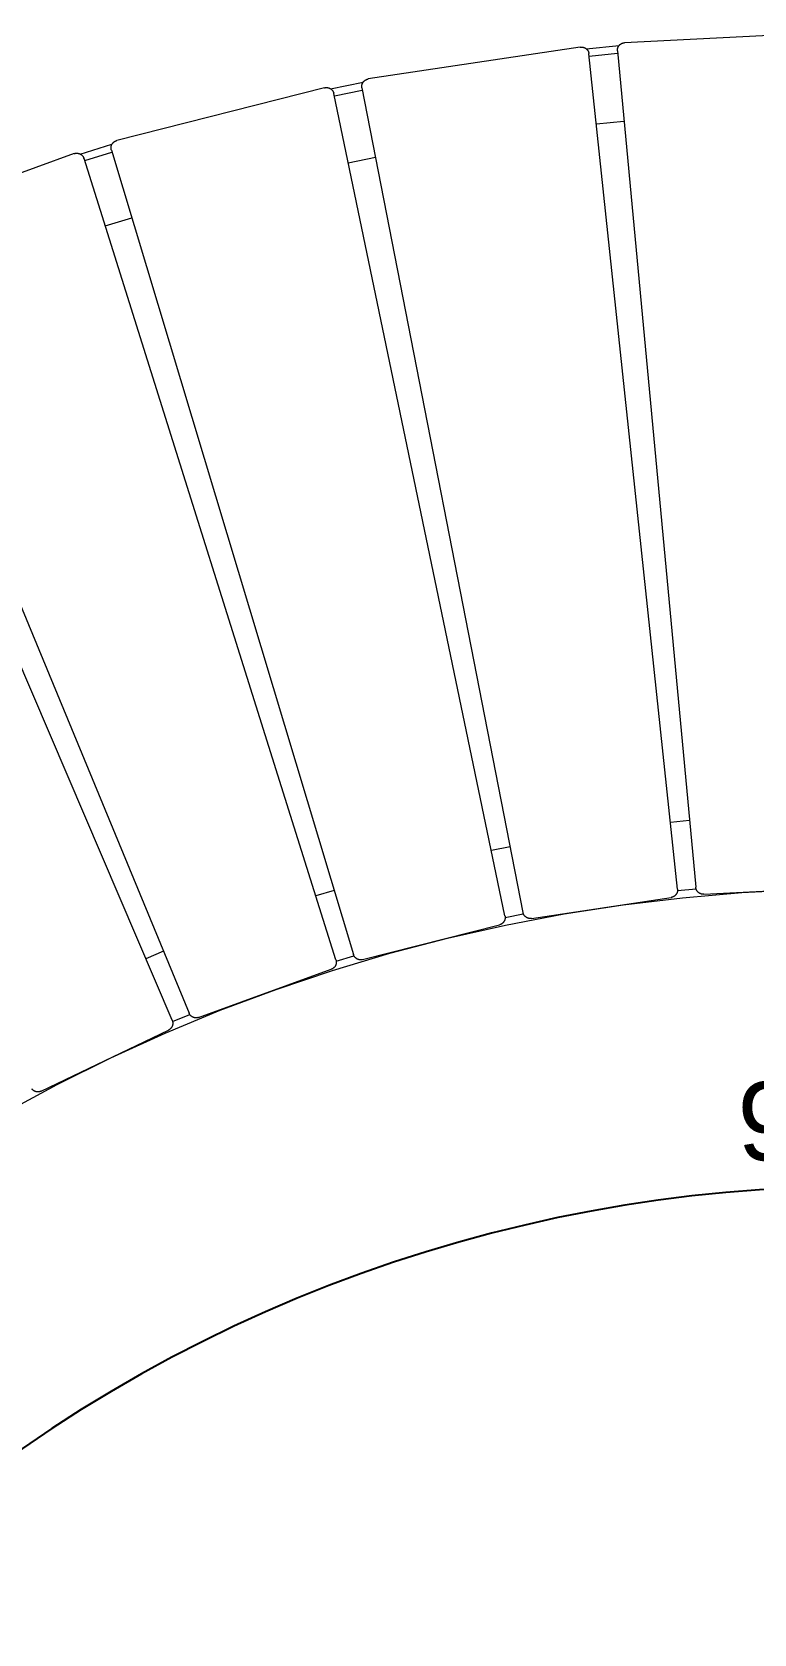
# Model space of a CAD drawing. Header units: inches. Extents: x -14 to 184, y -4 to 134.
# Drawn here: x 16.97 to 31.94, y 50.21 to 83.42 of the extents above; entities that cross this region are included whole.
import ezdxf

# ---------------------------------------------------------------- set-up
doc = ezdxf.new("R2010")
doc.units = ezdxf.units.IN
doc.layers.add('ZANO_R', color=7, linetype='Continuous', lineweight=0)
doc.layers.add('ZANO_W', color=1, linetype='Continuous', lineweight=0)
doc.styles.get("Standard").update_dxf_attribs({"font": 'arial.ttf'})
doc.dimstyles.new('amerykanie', dxfattribs={"dimtxt": 50, "dimasz": 50, "dimexe": 0.5, "dimexo": 0.5, "dimgap": 1, "dimtad": 1, "dimdec": 0, "dimzin": 0, "dimlunit": 5, "dimtxsty": 'Standard', "dimcen": 0.09, "dimclrd": 1, "dimclre": 1, "dimclrt": 1, "dimazin": 0, "dimtfac": 1, "dimtdec": 0, "dimtmove": 0, "dimatfit": 3, "dimfxl": 1, "dimtzin": 0, "dimarcsym": 1})

# ---------------------------------------------------------------- blocks, each defined once
blk = doc.blocks.new('*D387')
at = {"layer": 'ZANO_W', "color": 1, "lineweight": -2}
for p, q in [((8.677, 54.479), (12.95, 50.207)), ((59.639, 54.479), (55.366, 50.207))]:
    blk.add_line(p, q, dxfattribs=at)
blk.add_arc((34.158, 28.998), 30.493, 46.8791, 133.1209, dxfattribs=at)
at = {"layer": 'ZANO_W', "color": 1}
for points in [[(13.199, 51.375), (13.431, 51.136), (12.597, 50.56)], [(54.885, 51.136), (55.117, 51.375), (55.72, 50.56)]]:
    blk.add_solid(points, dxfattribs=at)
at = {"layer": 'ZANO_W', "color": 1, "insert": (34.158, 60.831), "char_height": 1.625, "attachment_point": 5}
blk.add_mtext("90%%d0'", dxfattribs=at)

msp = doc.modelspace()

# ---------------------------------------------------------------- linework, layer by layer
at = {"layer": 'ZANO_R'}
for p, q in [((33.6969, 83.42468), (29.25603, 83.2036)), ((28.33782, 83.11195), (23.94086, 82.45089)), ((28.33782, 83.11195), (28.34315, 83.11266)), ((28.34315, 83.11266), (28.3485, 83.11318)), ((28.3485, 83.11318), (28.35387, 83.11352)), ((28.35387, 83.11352), (28.35924, 83.11368)), ((28.35924, 83.11368), (28.36462, 83.11366)), ((28.36462, 83.11366), (28.36999, 83.11345)), ((28.36999, 83.11345), (28.37536, 83.11306)), ((28.37536, 83.11306), (28.3807, 83.11249)), ((28.3807, 83.11249), (28.38603, 83.11173)), ((28.38603, 83.11173), (28.39132, 83.1108)), ((28.39132, 83.1108), (28.39658, 83.10968)), ((28.39658, 83.10968), (28.4018, 83.10838)), ((28.4018, 83.10838), (28.40697, 83.10691)), ((28.40697, 83.10691), (28.41209, 83.10526)), ((28.41209, 83.10526), (28.41715, 83.10344)), ((28.41715, 83.10344), (28.42214, 83.10144)), ((28.42214, 83.10144), (28.42707, 83.09928)), ((28.42707, 83.09928), (28.43191, 83.09694)), ((28.43191, 83.09694), (28.43667, 83.09445)), ((28.43667, 83.09445), (28.44135, 83.09179)), ((28.44135, 83.09179), (28.44593, 83.08898)), ((28.44593, 83.08898), (28.45042, 83.08601)), ((28.45042, 83.08601), (28.45479, 83.08289)), ((28.45479, 83.08289), (28.45906, 83.07962)), ((28.45906, 83.07962), (28.46322, 83.07621)), ((28.45986, 83.07899), (29.14291, 83.14716)), ((28.46322, 83.07621), (28.46726, 83.07266)), ((28.46726, 83.07266), (28.47117, 83.06897)), ((28.47117, 83.06897), (28.47496, 83.06515)), ((28.47496, 83.06515), (28.47861, 83.0612)), ((28.47861, 83.0612), (28.48213, 83.05714)), ((28.48213, 83.05714), (28.4855, 83.05295)), ((28.4855, 83.05295), (28.48873, 83.04865)), ((28.48873, 83.04865), (28.49181, 83.04424)), ((29.10639, 83.04385), (29.1064, 83.04923)), ((29.1064, 83.04923), (29.10659, 83.05461)), ((29.10659, 83.05461), (29.10697, 83.05997)), ((29.10697, 83.05997), (29.10753, 83.06532)), ((29.10753, 83.06532), (29.10827, 83.07064)), ((29.10827, 83.07064), (29.10919, 83.07594)), ((29.10919, 83.07594), (29.11029, 83.08121)), ((29.11029, 83.08121), (29.11157, 83.08643)), ((29.11157, 83.08643), (29.11303, 83.0916)), ((29.11303, 83.0916), (29.11466, 83.09673)), ((29.11466, 83.09673), (29.11647, 83.10179)), ((29.11647, 83.10179), (29.11845, 83.10679)), ((29.11845, 83.10679), (29.1206, 83.11172)), ((29.1206, 83.11172), (29.12292, 83.11657)), ((29.12292, 83.11657), (29.1254, 83.12134)), ((29.1254, 83.12134), (29.12804, 83.12603)), ((29.12804, 83.12603), (29.13084, 83.13062)), ((29.13084, 83.13062), (29.1338, 83.13511)), ((29.1338, 83.13511), (29.13691, 83.1395)), ((29.13691, 83.1395), (29.14016, 83.14378)), ((29.14016, 83.14378), (29.14356, 83.14794)), ((29.14356, 83.14794), (29.1471, 83.15199)), ((29.1471, 83.15199), (29.15078, 83.15592)), ((29.15078, 83.15592), (29.15459, 83.15971)), ((29.15459, 83.15971), (29.15852, 83.16338)), ((29.15852, 83.16338), (29.16258, 83.1669)), ((29.16258, 83.1669), (29.16675, 83.17029)), ((29.16675, 83.17029), (29.17104, 83.17353)), ((29.17104, 83.17353), (29.17544, 83.17663)), ((29.17544, 83.17663), (29.17994, 83.17957)), ((29.17994, 83.17957), (29.18454, 83.18236)), ((29.18454, 83.18236), (29.18923, 83.18499)), ((29.18923, 83.18499), (29.19401, 83.18745)), ((29.19401, 83.18745), (29.19887, 83.18976)), ((29.19887, 83.18976), (29.20381, 83.19189)), ((29.20381, 83.19189), (29.20881, 83.19386)), ((29.20881, 83.19386), (29.21388, 83.19565)), ((29.21388, 83.19565), (29.21901, 83.19727)), ((29.21901, 83.19727), (29.22419, 83.19871)), ((29.22419, 83.19871), (29.22941, 83.19998)), ((29.22941, 83.19998), (29.23468, 83.20106)), ((29.23468, 83.20106), (29.23998, 83.20197)), ((29.23998, 83.20197), (29.24531, 83.20269)), ((29.24531, 83.20269), (29.25066, 83.20324)), ((29.25066, 83.20324), (29.25603, 83.2036)), ((28.49181, 83.04424), (28.49474, 83.03973)), ((28.49474, 83.03973), (28.49752, 83.03513)), ((28.49752, 83.03513), (28.50013, 83.03043)), ((28.50013, 83.03043), (28.50258, 83.02564)), ((28.50258, 83.02564), (28.50487, 83.02078)), ((28.50487, 83.02078), (28.50699, 83.01583)), ((28.50699, 83.01583), (28.50894, 83.01082)), ((28.50894, 83.01082), (28.51072, 83.00575)), ((28.51072, 83.00575), (28.51232, 83.00062)), ((28.51232, 83.00062), (28.51375, 82.99543)), ((28.51375, 82.99543), (28.515, 82.9902)), ((28.515, 82.9902), (28.51607, 82.98493)), ((28.51607, 82.98493), (28.51696, 82.97963)), ((28.51744, 82.97623), (28.51696, 82.97963)), ((28.51784, 82.97281), (28.51744, 82.97623)), ((30.35365, 65.65167), (28.51784, 82.97281)), ((28.52266, 82.92727), (29.11133, 82.98603)), ((29.10657, 83.03848), (29.10639, 83.04385)), ((29.10678, 83.03505), (29.10657, 83.03848)), ((29.10706, 83.03163), (29.10678, 83.03505)), ((29.10706, 83.03163), (30.73112, 65.68935)), ((23.16101, 82.24782), (23.8339, 82.3835)), ((23.83151, 82.37986), (23.83448, 82.38435)), ((23.83448, 82.38435), (23.8376, 82.38873)), ((23.8376, 82.38873), (23.84087, 82.393)), ((23.84087, 82.393), (23.84428, 82.39715)), ((23.84428, 82.39715), (23.84783, 82.40119)), ((23.84783, 82.40119), (23.85152, 82.4051)), ((23.85152, 82.4051), (23.85534, 82.40889)), ((23.85534, 82.40889), (23.85928, 82.41254)), ((23.85928, 82.41254), (23.86335, 82.41606)), ((23.86335, 82.41606), (23.86754, 82.41943)), ((23.86754, 82.41943), (23.87184, 82.42266)), ((23.87184, 82.42266), (23.87624, 82.42574)), ((23.87624, 82.42574), (23.88075, 82.42867)), ((23.88075, 82.42867), (23.88536, 82.43145)), ((23.88536, 82.43145), (23.89006, 82.43406)), ((23.89006, 82.43406), (23.89484, 82.43651)), ((23.89484, 82.43651), (23.89971, 82.4388)), ((23.89971, 82.4388), (23.90465, 82.44092)), ((23.90465, 82.44092), (23.90966, 82.44287)), ((23.90966, 82.44287), (23.91474, 82.44465)), ((23.91474, 82.44465), (23.91987, 82.44625)), ((23.91987, 82.44625), (23.92505, 82.44768)), ((23.92505, 82.44768), (23.93028, 82.44893)), ((23.93028, 82.44893), (23.93555, 82.45)), ((23.93555, 82.45), (23.94086, 82.45089)), ((23.03629, 82.2685), (18.72673, 81.17401)), ((23.03629, 82.2685), (23.04153, 82.26974)), ((23.04153, 82.26974), (23.0468, 82.27079)), ((23.0468, 82.27079), (23.05211, 82.27166)), ((23.05211, 82.27166), (23.05744, 82.27236)), ((23.05744, 82.27236), (23.06279, 82.27287)), ((23.06279, 82.27287), (23.06816, 82.2732)), ((23.06816, 82.2732), (23.07353, 82.27334)), ((23.07353, 82.27334), (23.07891, 82.2733)), ((23.07891, 82.2733), (23.08428, 82.27308)), ((23.08428, 82.27308), (23.08965, 82.27267)), ((23.08965, 82.27267), (23.09499, 82.27208)), ((23.09499, 82.27208), (23.10031, 82.27131)), ((23.10031, 82.27131), (23.10561, 82.27036)), ((23.10561, 82.27036), (23.11086, 82.26922)), ((23.11086, 82.26922), (23.11608, 82.26791)), ((23.11608, 82.26791), (23.12124, 82.26642)), ((23.12124, 82.26642), (23.12636, 82.26476)), ((23.12636, 82.26476), (23.13141, 82.26292)), ((23.13141, 82.26292), (23.1364, 82.26091)), ((23.1364, 82.26091), (23.14131, 82.25873)), ((23.14131, 82.25873), (23.14615, 82.25638)), ((23.14615, 82.25638), (23.15091, 82.25388)), ((23.15091, 82.25388), (23.15558, 82.25121)), ((23.15558, 82.25121), (23.16015, 82.24838)), ((23.16015, 82.24838), (23.16463, 82.2454)), ((23.16463, 82.2454), (23.169, 82.24226)), ((23.169, 82.24226), (23.17326, 82.23898)), ((23.17326, 82.23898), (23.1774, 82.23556)), ((23.1774, 82.23556), (23.18143, 82.23199)), ((23.18143, 82.23199), (23.18533, 82.22829)), ((23.18533, 82.22829), (23.18911, 82.22446)), ((23.18911, 82.22446), (23.19275, 82.22051)), ((23.19275, 82.22051), (23.19625, 82.21643)), ((23.19625, 82.21643), (23.19961, 82.21223)), ((23.19961, 82.21223), (23.20283, 82.20792)), ((23.20283, 82.20792), (23.2059, 82.20351)), ((23.2059, 82.20351), (23.20881, 82.19899)), ((23.20881, 82.19899), (23.21157, 82.19437)), ((23.21157, 82.19437), (23.21418, 82.18967)), ((23.21418, 82.18967), (23.21661, 82.18487)), ((23.21661, 82.18487), (23.21889, 82.18)), ((23.21889, 82.18), (23.22099, 82.17505)), ((23.22099, 82.17505), (23.22293, 82.17004)), ((23.22293, 82.17004), (23.22469, 82.16496)), ((23.22469, 82.16496), (23.22628, 82.15982)), ((23.22628, 82.15982), (23.22769, 82.15463)), ((23.2285, 82.15129), (23.22769, 82.15463)), ((23.22924, 82.14794), (23.2285, 82.15129)), ((26.7763, 65.09477), (23.22924, 82.14794)), ((23.23857, 82.1031), (23.81849, 82.22003)), ((23.8068, 82.29317), (23.80683, 82.29855)), ((23.80696, 82.2878), (23.8068, 82.29317)), ((23.80683, 82.29855), (23.80703, 82.30392)), ((23.80731, 82.28243), (23.80696, 82.2878)), ((23.80703, 82.30392), (23.80742, 82.30929)), ((23.80783, 82.27708), (23.80731, 82.28243)), ((23.80742, 82.30929), (23.808, 82.31463)), ((23.80854, 82.27175), (23.80783, 82.27708)), ((23.808, 82.31463), (23.80875, 82.31996)), ((23.80909, 82.26836), (23.80854, 82.27175)), ((23.80875, 82.31996), (23.80969, 82.32525)), ((23.80971, 82.26498), (23.80909, 82.26836)), ((23.80969, 82.32525), (23.81081, 82.33051)), ((23.80971, 82.26498), (27.14817, 65.16975)), ((23.81081, 82.33051), (23.81211, 82.33573)), ((23.81211, 82.33573), (23.81358, 82.3409)), ((23.81358, 82.3409), (23.81523, 82.34602)), ((23.81523, 82.34602), (23.81705, 82.35108)), ((23.81705, 82.35108), (23.81905, 82.35607)), ((23.81905, 82.35607), (23.82121, 82.361)), ((23.82121, 82.361), (23.82354, 82.36584)), ((23.82354, 82.36584), (23.82604, 82.3706)), ((23.82604, 82.3706), (23.82869, 82.37528)), ((23.82869, 82.37528), (23.83151, 82.37986)), ((28.67204, 81.51784), (29.24348, 81.57488)), ((17.9709, 80.89449), (18.627, 81.09633)), ((18.611, 81.05192), (18.61214, 81.05718)), ((18.61214, 81.05718), (18.61345, 81.06239)), ((18.61345, 81.06239), (18.61494, 81.06756)), ((18.61494, 81.06756), (18.6166, 81.07267)), ((18.6166, 81.07267), (18.61844, 81.07773)), ((18.61844, 81.07773), (18.62045, 81.08272)), ((18.62045, 81.08272), (18.62263, 81.08763)), ((18.62263, 81.08763), (18.62497, 81.09247)), ((18.62497, 81.09247), (18.62748, 81.09723)), ((18.62748, 81.09723), (18.63015, 81.10189)), ((18.63015, 81.10189), (18.63298, 81.10647)), ((18.63298, 81.10647), (18.63596, 81.11094)), ((18.63596, 81.11094), (18.6391, 81.11531)), ((18.6391, 81.11531), (18.64238, 81.11957)), ((18.64238, 81.11957), (18.6458, 81.12372)), ((18.6458, 81.12372), (18.64937, 81.12775)), ((18.64937, 81.12775), (18.65307, 81.13165)), ((18.65307, 81.13165), (18.6569, 81.13542)), ((18.6569, 81.13542), (18.66085, 81.13906)), ((18.66085, 81.13906), (18.66493, 81.14257)), ((18.66493, 81.14257), (18.66913, 81.14593)), ((18.66913, 81.14593), (18.67344, 81.14915)), ((18.67344, 81.14915), (18.67785, 81.15222)), ((18.67785, 81.15222), (18.68237, 81.15513)), ((18.68237, 81.15513), (18.68699, 81.15789)), ((18.68699, 81.15789), (18.69169, 81.16049)), ((18.69169, 81.16049), (18.69648, 81.16293)), ((18.69648, 81.16293), (18.70136, 81.1652)), ((18.70136, 81.1652), (18.70631, 81.16731)), ((18.70631, 81.16731), (18.71132, 81.16925)), ((18.71132, 81.16925), (18.7164, 81.17101)), ((18.7164, 81.17101), (18.72154, 81.1726)), ((18.72154, 81.1726), (18.72673, 81.17401)), ((17.84475, 80.90268), (13.6652, 79.38558)), ((17.84475, 80.90268), (17.84984, 80.90443)), ((17.84984, 80.90443), (17.85498, 80.906)), ((17.85498, 80.906), (17.86017, 80.9074)), ((17.86017, 80.9074), (17.86541, 80.90862)), ((17.86541, 80.90862), (17.87069, 80.90966)), ((17.87069, 80.90966), (17.87599, 80.91052)), ((17.87599, 80.91052), (17.88133, 80.91119)), ((17.88133, 80.91119), (17.88668, 80.91169)), ((17.88668, 80.91169), (17.89205, 80.912)), ((17.89205, 80.912), (17.89743, 80.91213)), ((17.89743, 80.91213), (17.9028, 80.91207)), ((17.9028, 80.91207), (17.90818, 80.91183)), ((17.90818, 80.91183), (17.91354, 80.91141)), ((17.91354, 80.91141), (17.91888, 80.9108)), ((17.91888, 80.9108), (17.9242, 80.91002)), ((17.9242, 80.91002), (17.92949, 80.90905)), ((17.92949, 80.90905), (17.93474, 80.9079)), ((17.93474, 80.9079), (17.93995, 80.90657)), ((17.93995, 80.90657), (17.94512, 80.90507)), ((17.94512, 80.90507), (17.95022, 80.90339)), ((17.95022, 80.90339), (17.95527, 80.90153)), ((17.95527, 80.90153), (17.96025, 80.89951)), ((17.96025, 80.89951), (17.96516, 80.89732)), ((17.96516, 80.89732), (17.97, 80.89496)), ((17.97, 80.89496), (17.97474, 80.89243)), ((17.97474, 80.89243), (17.9794, 80.88975)), ((17.9794, 80.88975), (17.98397, 80.88691)), ((17.98397, 80.88691), (17.98843, 80.88391)), ((17.98843, 80.88391), (17.9928, 80.88077)), ((17.9928, 80.88077), (17.99705, 80.87747)), ((17.99705, 80.87747), (18.00118, 80.87404)), ((18.00118, 80.87404), (18.0052, 80.87046)), ((18.0052, 80.87046), (18.00909, 80.86675)), ((18.00909, 80.86675), (18.01285, 80.86291)), ((18.01285, 80.86291), (18.01648, 80.85894)), ((18.01648, 80.85894), (18.01997, 80.85485)), ((18.01997, 80.85485), (18.02332, 80.85065)), ((18.02332, 80.85065), (18.02653, 80.84633)), ((18.02653, 80.84633), (18.02958, 80.8419)), ((18.02958, 80.8419), (18.03249, 80.83738)), ((18.03249, 80.83738), (18.03523, 80.83275)), ((18.03523, 80.83275), (18.03782, 80.82804)), ((18.03782, 80.82804), (18.04024, 80.82324)), ((18.04024, 80.82324), (18.0425, 80.81836)), ((18.0425, 80.81836), (18.04459, 80.8134)), ((18.04459, 80.8134), (18.04651, 80.80838)), ((18.04765, 80.80514), (18.04651, 80.80838)), ((18.04872, 80.80187), (18.04765, 80.80514)), ((23.27196, 64.18532), (18.04872, 80.80187)), ((18.06245, 80.75818), (18.62789, 80.93214)), ((18.60802, 81.01985), (18.60806, 81.02523)), ((18.60816, 81.01448), (18.60802, 81.01985)), ((18.60806, 81.02523), (18.60828, 81.0306)), ((18.60849, 81.00911), (18.60816, 81.01448)), ((18.60828, 81.0306), (18.60869, 81.03596)), ((18.609, 81.00376), (18.60849, 81.00911)), ((18.60869, 81.03596), (18.60928, 81.04131)), ((18.60969, 80.99842), (18.609, 81.00376)), ((18.60928, 81.04131), (18.61005, 81.04663)), ((18.61057, 80.99312), (18.60969, 80.99842)), ((18.61005, 81.04663), (18.611, 81.05192)), ((18.61162, 80.98785), (18.61057, 80.99312)), ((18.61286, 80.98261), (18.61162, 80.98785)), ((18.61374, 80.97929), (18.61286, 80.98261)), ((18.61469, 80.97599), (18.61374, 80.97929)), ((18.61469, 80.97599), (23.63454, 64.29686)), ((23.52719, 80.71547), (24.09014, 80.82898)), ((18.48747, 79.40609), (19.03636, 79.57495)), ((13.57339, 79.17741), (20.22498, 63.07932)), ((19.87527, 62.93231), (13.0275, 78.94794)), ((30.6017, 67.0714), (30.20734, 67.03204)), ((26.88212, 66.53211), (26.49363, 66.45378)), ((23.2345, 65.62607), (22.85571, 65.50953)), ((27.32614, 65.0442), (30.22045, 65.47934)), ((29.22627, 65.32695), (30.45423, 65.47441)), ((30.22584, 65.48025), (30.22045, 65.47934)), ((30.2312, 65.48134), (30.22584, 65.48025)), ((30.23651, 65.48262), (30.2312, 65.48134)), ((30.24178, 65.48408), (30.23651, 65.48262)), ((30.24699, 65.48572), (30.24178, 65.48408)), ((30.25215, 65.48755), (30.24699, 65.48572)), ((30.25723, 65.48955), (30.25215, 65.48755)), ((30.26225, 65.49173), (30.25723, 65.48955)), ((30.26718, 65.49407), (30.26225, 65.49173)), ((30.27203, 65.49659), (30.26718, 65.49407)), ((30.27679, 65.49928), (30.27203, 65.49659)), ((30.28146, 65.50213), (30.27679, 65.49928)), ((30.28602, 65.50514), (30.28146, 65.50213)), ((30.29047, 65.5083), (30.28602, 65.50514)), ((30.29482, 65.51162), (30.29047, 65.5083)), ((30.29904, 65.51509), (30.29482, 65.51162)), ((30.30314, 65.5187), (30.29904, 65.51509)), ((30.30712, 65.52245), (30.30314, 65.5187)), ((30.31096, 65.52634), (30.30712, 65.52245)), ((30.31466, 65.53036), (30.31096, 65.52634)), ((30.31823, 65.5345), (30.31466, 65.53036)), ((30.32164, 65.53877), (30.31823, 65.5345)), ((30.32491, 65.54315), (30.32164, 65.53877)), ((30.32802, 65.54764), (30.32491, 65.54315)), ((30.33098, 65.55224), (30.32802, 65.54764)), ((30.33377, 65.55694), (30.33098, 65.55224)), ((30.3364, 65.56173), (30.33377, 65.55694)), ((30.33886, 65.56661), (30.3364, 65.56173)), ((30.34115, 65.57157), (30.33886, 65.56661)), ((30.34327, 65.57661), (30.34115, 65.57157)), ((30.34521, 65.58172), (30.34327, 65.57661)), ((30.34697, 65.5869), (30.34521, 65.58172)), ((30.34855, 65.59213), (30.34697, 65.5869)), ((30.34995, 65.59741), (30.34855, 65.59213)), ((30.35117, 65.60274), (30.34995, 65.59741)), ((30.3522, 65.60811), (30.35117, 65.60274)), ((30.35304, 65.61351), (30.3522, 65.60811)), ((30.35369, 65.61893), (30.35304, 65.61351)), ((30.35365, 65.65167), (30.35413, 65.64623)), ((30.35416, 65.62438), (30.35369, 65.61893)), ((30.35401, 65.62232), (30.73657, 65.66051)), ((30.35413, 65.64623), (30.35442, 65.64077)), ((30.35444, 65.62984), (30.35416, 65.62438)), ((30.35442, 65.64077), (30.35452, 65.6353)), ((30.35452, 65.6353), (30.35444, 65.62984)), ((30.45423, 65.47441), (31.68651, 65.57987)), ((30.73173, 65.68392), (30.73112, 65.68935)), ((30.73252, 65.67851), (30.73173, 65.68392)), ((30.7335, 65.67313), (30.73252, 65.67851)), ((30.73466, 65.66779), (30.7335, 65.67313)), ((30.73601, 65.66249), (30.73466, 65.66779)), ((30.73754, 65.65725), (30.73601, 65.66249)), ((30.73926, 65.65206), (30.73754, 65.65725)), ((30.74115, 65.64693), (30.73926, 65.65206)), ((30.74322, 65.64187), (30.74115, 65.64693)), ((30.74547, 65.63689), (30.74322, 65.64187)), ((30.74788, 65.63199), (30.74547, 65.63689)), ((30.75047, 65.62717), (30.74788, 65.63199)), ((30.75322, 65.62245), (30.75047, 65.62717)), ((30.75613, 65.61782), (30.75322, 65.62245)), ((30.7592, 65.6133), (30.75613, 65.61782)), ((30.76242, 65.60889), (30.7592, 65.6133)), ((30.7658, 65.60459), (30.76242, 65.60889)), ((30.76933, 65.60041), (30.7658, 65.60459)), ((30.77299, 65.59636), (30.76933, 65.60041)), ((30.7768, 65.59244), (30.77299, 65.59636)), ((30.78074, 65.58865), (30.7768, 65.59244)), ((30.78481, 65.585), (30.78074, 65.58865)), ((30.789, 65.58149), (30.78481, 65.585)), ((30.79331, 65.57813), (30.789, 65.58149)), ((30.79774, 65.57493), (30.79331, 65.57813)), ((30.80227, 65.57188), (30.79774, 65.57493)), ((30.80691, 65.56898), (30.80227, 65.57188)), ((30.81164, 65.56625), (30.80691, 65.56898)), ((30.81647, 65.56369), (30.81164, 65.56625)), ((30.82138, 65.56129), (30.81647, 65.56369)), ((30.82638, 65.55907), (30.82138, 65.56129)), ((30.83144, 65.55702), (30.82638, 65.55907)), ((30.83658, 65.55515), (30.83144, 65.55702)), ((30.84178, 65.55346), (30.83658, 65.55515)), ((30.84703, 65.55195), (30.84178, 65.55346)), ((30.85233, 65.55062), (30.84703, 65.55195)), ((30.85768, 65.54948), (30.85233, 65.55062)), ((30.86306, 65.54852), (30.85768, 65.54948)), ((30.86847, 65.54776), (30.86306, 65.54852)), ((30.8739, 65.54718), (30.86847, 65.54776)), ((30.87936, 65.54678), (30.8739, 65.54718)), ((30.88482, 65.54658), (30.87936, 65.54678)), ((30.89028, 65.54657), (30.88482, 65.54658)), ((30.89575, 65.54675), (30.89028, 65.54657)), ((30.89575, 65.54675), (33.81896, 65.69227)), ((31.68651, 65.57987), (32.92168, 65.64319)), ((26.77958, 65.0656), (27.15646, 65.14159)), ((26.78901, 64.90672), (28.00405, 65.13765)), ((27.14931, 65.1644), (27.14817, 65.16975)), ((27.15064, 65.1591), (27.14931, 65.1644)), ((27.15214, 65.15385), (27.15064, 65.1591)), ((27.15383, 65.14865), (27.15214, 65.15385)), ((27.1557, 65.14351), (27.15383, 65.14865)), ((27.15775, 65.13845), (27.1557, 65.14351)), ((27.15997, 65.13345), (27.15775, 65.13845)), ((27.16236, 65.12854), (27.15997, 65.13345)), ((27.16493, 65.12371), (27.16236, 65.12854)), ((27.16765, 65.11897), (27.16493, 65.12371)), ((27.17054, 65.11434), (27.16765, 65.11897)), ((27.17359, 65.1098), (27.17054, 65.11434)), ((27.1768, 65.10537), (27.17359, 65.1098)), ((28.00405, 65.13765), (29.22627, 65.32695)), ((23.8241, 64.18961), (26.66089, 64.91006)), ((25.58257, 64.63446), (26.78901, 64.90672)), ((26.66616, 64.9115), (26.66089, 64.91006)), ((26.67138, 64.91312), (26.66616, 64.9115)), ((26.67654, 64.91492), (26.67138, 64.91312)), ((26.68164, 64.9169), (26.67654, 64.91492)), ((26.68666, 64.91905), (26.68164, 64.9169)), ((26.69161, 64.92138), (26.68666, 64.91905)), ((26.69647, 64.92387), (26.69161, 64.92138)), ((26.70124, 64.92653), (26.69647, 64.92387)), ((26.70592, 64.92936), (26.70124, 64.92653)), ((26.71049, 64.93235), (26.70592, 64.92936)), ((26.71496, 64.9355), (26.71049, 64.93235)), ((26.71932, 64.93879), (26.71496, 64.9355)), ((26.72356, 64.94224), (26.71932, 64.93879)), ((26.72768, 64.94583), (26.72356, 64.94224)), ((26.73167, 64.94957), (26.72768, 64.94583)), ((26.73553, 64.95344), (26.73167, 64.94957)), ((26.73926, 64.95744), (26.73553, 64.95344)), ((26.74284, 64.96157), (26.73926, 64.95744)), ((26.74628, 64.96582), (26.74284, 64.96157)), ((26.74956, 64.97018), (26.74628, 64.96582)), ((26.7527, 64.97466), (26.74956, 64.97018)), ((26.75567, 64.97925), (26.7527, 64.97466)), ((26.75849, 64.98393), (26.75567, 64.97925)), ((26.76114, 64.98871), (26.75849, 64.98393)), ((26.76362, 64.99358), (26.76114, 64.98871)), ((26.76594, 64.99853), (26.76362, 64.99358)), ((26.76808, 65.00356), (26.76594, 64.99853)), ((26.77004, 65.00866), (26.76808, 65.00356)), ((26.77183, 65.01383), (26.77004, 65.00866)), ((26.77343, 65.01905), (26.77183, 65.01383)), ((26.77486, 65.02433), (26.77343, 65.01905)), ((26.7761, 65.02965), (26.77486, 65.02433)), ((26.77715, 65.03501), (26.7761, 65.02965)), ((26.7763, 65.09477), (26.77732, 65.0894)), ((26.77802, 65.04041), (26.77715, 65.03501)), ((26.77732, 65.0894), (26.77816, 65.084)), ((26.7787, 65.04583), (26.77802, 65.04041)), ((26.77816, 65.084), (26.7788, 65.07857)), ((26.77919, 65.05128), (26.7787, 65.04583)), ((26.7788, 65.07857), (26.77926, 65.07312)), ((26.77949, 65.05673), (26.77919, 65.05128)), ((26.77926, 65.07312), (26.77952, 65.06766)), ((26.7796, 65.0622), (26.77949, 65.05673)), ((26.77952, 65.06766), (26.7796, 65.0622)), ((27.18016, 65.10106), (27.1768, 65.10537)), ((27.18366, 65.09687), (27.18016, 65.10106)), ((27.18731, 65.0928), (27.18366, 65.09687)), ((27.1911, 65.08886), (27.18731, 65.0928)), ((27.19502, 65.08505), (27.1911, 65.08886)), ((27.19907, 65.08138), (27.19502, 65.08505)), ((27.20325, 65.07785), (27.19907, 65.08138)), ((27.20754, 65.07448), (27.20325, 65.07785)), ((27.21195, 65.07125), (27.20754, 65.07448)), ((27.21647, 65.06818), (27.21195, 65.07125)), ((27.2211, 65.06526), (27.21647, 65.06818)), ((27.22582, 65.06251), (27.2211, 65.06526)), ((27.23064, 65.05992), (27.22582, 65.06251)), ((27.23554, 65.05751), (27.23064, 65.05992)), ((27.24052, 65.05526), (27.23554, 65.05751)), ((27.24558, 65.05319), (27.24052, 65.05526)), ((27.25071, 65.05129), (27.24558, 65.05319)), ((27.25589, 65.04958), (27.25071, 65.05129)), ((27.26114, 65.04804), (27.25589, 65.04958)), ((27.26644, 65.04669), (27.26114, 65.04804)), ((27.27178, 65.04552), (27.26644, 65.04669)), ((27.27715, 65.04454), (27.27178, 65.04552)), ((27.28256, 65.04375), (27.27715, 65.04454)), ((27.28799, 65.04314), (27.28256, 65.04375)), ((27.29344, 65.04273), (27.28799, 65.04314)), ((27.2989, 65.0425), (27.29344, 65.04273)), ((27.30437, 65.04246), (27.2989, 65.0425)), ((27.30983, 65.04261), (27.30437, 65.04246)), ((27.31529, 65.04295), (27.30983, 65.04261)), ((27.32073, 65.04348), (27.31529, 65.04295)), ((27.32614, 65.0442), (27.32073, 65.04348)), ((24.38612, 64.32116), (25.58257, 64.63446)), ((19.6949, 64.36222), (19.32955, 64.20864)), ((23.20106, 63.96719), (24.38612, 64.32116)), ((23.27196, 64.18532), (23.27351, 64.18008)), ((23.27351, 64.18008), (23.27487, 64.17478)), ((23.27487, 64.17478), (23.27605, 64.16945)), ((23.27605, 64.16945), (23.27705, 64.16407)), ((23.27752, 64.11508), (23.27662, 64.10969)), ((23.27705, 64.16407), (23.27786, 64.15867)), ((23.27822, 64.1205), (23.27752, 64.11508)), ((23.27786, 64.15867), (23.27848, 64.15324)), ((23.27811, 64.15662), (23.64558, 64.26967)), ((23.27874, 64.12594), (23.27822, 64.1205)), ((23.27848, 64.15324), (23.27891, 64.14779)), ((23.27907, 64.1314), (23.27874, 64.12594)), ((23.27891, 64.14779), (23.27915, 64.14233)), ((23.2792, 64.13686), (23.27907, 64.1314)), ((23.27915, 64.14233), (23.2792, 64.13686)), ((23.63621, 64.29166), (23.63454, 64.29686)), ((23.63805, 64.28651), (23.63621, 64.29166)), ((23.64008, 64.28143), (23.63805, 64.28651)), ((23.64227, 64.27643), (23.64008, 64.28143)), ((23.64464, 64.2715), (23.64227, 64.27643)), ((23.64718, 64.26667), (23.64464, 64.2715)), ((23.64989, 64.26192), (23.64718, 64.26667)), ((23.65276, 64.25726), (23.64989, 64.26192)), ((23.65579, 64.25271), (23.65276, 64.25726)), ((23.65897, 64.24827), (23.65579, 64.25271)), ((23.66231, 64.24394), (23.65897, 64.24827)), ((23.66579, 64.23973), (23.66231, 64.24394)), ((23.66942, 64.23565), (23.66579, 64.23973)), ((23.67319, 64.23169), (23.66942, 64.23565)), ((23.6771, 64.22786), (23.67319, 64.23169)), ((23.68113, 64.22418), (23.6771, 64.22786)), ((23.68529, 64.22063), (23.68113, 64.22418)), ((23.68957, 64.21723), (23.68529, 64.22063)), ((23.69397, 64.21399), (23.68957, 64.21723)), ((23.69847, 64.21089), (23.69397, 64.21399)), ((23.70308, 64.20796), (23.69847, 64.21089)), ((23.70779, 64.20518), (23.70308, 64.20796)), ((23.7126, 64.20257), (23.70779, 64.20518)), ((23.71749, 64.20013), (23.7126, 64.20257)), ((23.72246, 64.19787), (23.71749, 64.20013)), ((23.72751, 64.19577), (23.72246, 64.19787)), ((23.73263, 64.19385), (23.72751, 64.19577)), ((23.73781, 64.19211), (23.73263, 64.19385)), ((23.74305, 64.19055), (23.73781, 64.19211)), ((23.74833, 64.18918), (23.74305, 64.19055)), ((23.75367, 64.18798), (23.74833, 64.18918)), ((23.75904, 64.18698), (23.75367, 64.18798)), ((23.76444, 64.18616), (23.75904, 64.18698)), ((23.76987, 64.18553), (23.76444, 64.18616)), ((23.77532, 64.18509), (23.76987, 64.18553)), ((23.78078, 64.18483), (23.77532, 64.18509)), ((23.78625, 64.18477), (23.78078, 64.18483)), ((23.79171, 64.1849), (23.78625, 64.18477)), ((23.79717, 64.18521), (23.79171, 64.1849)), ((23.80261, 64.18572), (23.79717, 64.18521)), ((23.80803, 64.18641), (23.80261, 64.18572)), ((23.81342, 64.18729), (23.80803, 64.18641)), ((23.81878, 64.18836), (23.81342, 64.18729)), ((23.8241, 64.18961), (23.81878, 64.18836)), ((20.42426, 62.99143), (23.17546, 63.99006)), ((22.02879, 63.57297), (23.20106, 63.96719)), ((23.18056, 63.99202), (23.17546, 63.99006)), ((23.1856, 63.99415), (23.18056, 63.99202)), ((23.19055, 63.99645), (23.1856, 63.99415)), ((23.19543, 63.99892), (23.19055, 63.99645)), ((23.20021, 64.00156), (23.19543, 63.99892)), ((23.2049, 64.00437), (23.20021, 64.00156)), ((23.20949, 64.00734), (23.2049, 64.00437)), ((23.21398, 64.01046), (23.20949, 64.00734)), ((23.21835, 64.01374), (23.21398, 64.01046)), ((23.22261, 64.01717), (23.21835, 64.01374)), ((23.22674, 64.02074), (23.22261, 64.01717)), ((23.23075, 64.02446), (23.22674, 64.02074)), ((23.23463, 64.02831), (23.23075, 64.02446)), ((23.23837, 64.03229), (23.23463, 64.02831)), ((23.24197, 64.0364), (23.23837, 64.03229)), ((23.24543, 64.04064), (23.24197, 64.0364)), ((23.24874, 64.04499), (23.24543, 64.04064)), ((23.25189, 64.04945), (23.24874, 64.04499)), ((23.25489, 64.05402), (23.25189, 64.04945)), ((23.25773, 64.05869), (23.25489, 64.05402)), ((23.2604, 64.06346), (23.25773, 64.05869)), ((23.26291, 64.06832), (23.2604, 64.06346)), ((23.26524, 64.07326), (23.26291, 64.06832)), ((23.26741, 64.07828), (23.26524, 64.07326)), ((23.26939, 64.08337), (23.26741, 64.07828)), ((23.2712, 64.08853), (23.26939, 64.08337)), ((23.27283, 64.09374), (23.2712, 64.08853)), ((23.27428, 64.09901), (23.27283, 64.09374)), ((23.27555, 64.10433), (23.27428, 64.09901)), ((23.27662, 64.10969), (23.27555, 64.10433)), ((20.87065, 63.13896), (22.02879, 63.57297)), ((19.72801, 62.66566), (20.87065, 63.13896)), ((19.86324, 62.78571), (19.86022, 62.78116)), ((19.8661, 62.79037), (19.86324, 62.78571)), ((19.8688, 62.79513), (19.8661, 62.79037)), ((19.87132, 62.79997), (19.8688, 62.79513)), ((19.87368, 62.8049), (19.87132, 62.79997)), ((19.87587, 62.80991), (19.87368, 62.8049)), ((19.87527, 62.93231), (19.87733, 62.92725)), ((19.87788, 62.81499), (19.87587, 62.80991)), ((19.87733, 62.92725), (19.87922, 62.92212)), ((19.87972, 62.82014), (19.87788, 62.81499)), ((19.87922, 62.92212), (19.88092, 62.91693)), ((19.88137, 62.82535), (19.87972, 62.82014)), ((19.88092, 62.91693), (19.88245, 62.91168)), ((19.88284, 62.83061), (19.88137, 62.82535)), ((19.88245, 62.91168), (19.88379, 62.90638)), ((19.88413, 62.83593), (19.88284, 62.83061)), ((19.88379, 62.90638), (19.88494, 62.90104)), ((19.88524, 62.84128), (19.88413, 62.83593)), ((19.88424, 62.90437), (20.23867, 63.05335)), ((19.88494, 62.90104), (19.88591, 62.89566)), ((19.88615, 62.84667), (19.88524, 62.84128)), ((19.88591, 62.89566), (19.8867, 62.89025)), ((19.88688, 62.85208), (19.88615, 62.84667)), ((19.8867, 62.89025), (19.88729, 62.88482)), ((19.88742, 62.85752), (19.88688, 62.85208)), ((19.88729, 62.88482), (19.8877, 62.87937)), ((19.88778, 62.86298), (19.88742, 62.85752)), ((19.8877, 62.87937), (19.88791, 62.87391)), ((19.88794, 62.86844), (19.88778, 62.86298)), ((19.88791, 62.87391), (19.88794, 62.86844)), ((20.22716, 63.0743), (20.22498, 63.07932)), ((20.2295, 63.06937), (20.22716, 63.0743)), ((20.23202, 63.06452), (20.2295, 63.06937)), ((20.2347, 63.05975), (20.23202, 63.06452)), ((20.23755, 63.05509), (20.2347, 63.05975)), ((20.24056, 63.05053), (20.23755, 63.05509)), ((20.24372, 63.04607), (20.24056, 63.05053)), ((20.24704, 63.04173), (20.24372, 63.04607)), ((20.25051, 63.0375), (20.24704, 63.04173)), ((20.25412, 63.0334), (20.25051, 63.0375)), ((20.25787, 63.02942), (20.25412, 63.0334)), ((20.26175, 63.02558), (20.25787, 63.02942)), ((20.26577, 63.02187), (20.26175, 63.02558)), ((20.26991, 63.01831), (20.26577, 63.02187)), ((20.27418, 63.01489), (20.26991, 63.01831)), ((20.27856, 63.01162), (20.27418, 63.01489)), ((20.28305, 63.00851), (20.27856, 63.01162)), ((20.28765, 63.00555), (20.28305, 63.00851)), ((20.29234, 63.00275), (20.28765, 63.00555)), ((20.29714, 63.00012), (20.29234, 63.00275)), ((20.30201, 62.99766), (20.29714, 63.00012)), ((20.30698, 62.99537), (20.30201, 62.99766)), ((20.31201, 62.99325), (20.30698, 62.99537)), ((20.31712, 62.99131), (20.31201, 62.99325)), ((20.3223, 62.98954), (20.31712, 62.99131)), ((20.32753, 62.98796), (20.3223, 62.98954)), ((20.33281, 62.98656), (20.32753, 62.98796)), ((20.33814, 62.98534), (20.33281, 62.98656)), ((20.34351, 62.98431), (20.33814, 62.98534)), ((20.34891, 62.98347), (20.34351, 62.98431)), ((20.35433, 62.98281), (20.34891, 62.98347)), ((20.35978, 62.98234), (20.35433, 62.98281)), ((20.36524, 62.98206), (20.35978, 62.98234)), ((20.3707, 62.98198), (20.36524, 62.98206)), ((20.37617, 62.98208), (20.3707, 62.98198)), ((20.38162, 62.98237), (20.37617, 62.98208)), ((20.38707, 62.98285), (20.38162, 62.98237)), ((20.39249, 62.98351), (20.38707, 62.98285)), ((20.39789, 62.98437), (20.39249, 62.98351)), ((20.40326, 62.98541), (20.39789, 62.98437)), ((20.40858, 62.98664), (20.40326, 62.98541)), ((20.41386, 62.98806), (20.40858, 62.98664)), ((20.41909, 62.98965), (20.41386, 62.98806)), ((20.42426, 62.99143), (20.41909, 62.98965)), ((17.16023, 61.46149), (19.79864, 62.72844)), ((18.60219, 62.15363), (19.72801, 62.66566)), ((19.80352, 62.73089), (19.79864, 62.72844)), ((19.80832, 62.73351), (19.80352, 62.73089)), ((19.81303, 62.73629), (19.80832, 62.73351)), ((19.81763, 62.73924), (19.81303, 62.73629)), ((19.82213, 62.74234), (19.81763, 62.73924)), ((19.82652, 62.7456), (19.82213, 62.74234)), ((19.83079, 62.74901), (19.82652, 62.7456)), ((19.83494, 62.75256), (19.83079, 62.74901)), ((19.83897, 62.75626), (19.83494, 62.75256)), ((19.84286, 62.76009), (19.83897, 62.75626)), ((19.84662, 62.76406), (19.84286, 62.76009)), ((19.85024, 62.76815), (19.84662, 62.76406)), ((19.85372, 62.77237), (19.85024, 62.76815)), ((19.85705, 62.77671), (19.85372, 62.77237)), ((19.86022, 62.78116), (19.85705, 62.77671)), ((17.49451, 61.60346), (18.60219, 62.15363)), ((16.40626, 61.01579), (17.49451, 61.60346)), ((16.97157, 61.50205), (16.96812, 61.5063)), ((16.97516, 61.49793), (16.97157, 61.50205)), ((16.97889, 61.49394), (16.97516, 61.49793)), ((16.98276, 61.49008), (16.97889, 61.49394)), ((16.98676, 61.48636), (16.98276, 61.49008)), ((16.99088, 61.48277), (16.98676, 61.48636)), ((16.99513, 61.47933), (16.99088, 61.48277)), ((16.9995, 61.47605), (16.99513, 61.47933)), ((17.00398, 61.47291), (16.9995, 61.47605)), ((17.00856, 61.46993), (17.00398, 61.47291)), ((17.01324, 61.46711), (17.00856, 61.46993)), ((17.01802, 61.46446), (17.01324, 61.46711)), ((17.02289, 61.46198), (17.01802, 61.46446)), ((17.02784, 61.45966), (17.02289, 61.46198)), ((17.03287, 61.45752), (17.02784, 61.45966)), ((17.03797, 61.45555), (17.03287, 61.45752)), ((17.04313, 61.45377), (17.03797, 61.45555)), ((17.04836, 61.45216), (17.04313, 61.45377)), ((17.1451, 61.45518), (17.13993, 61.45342)), ((17.15022, 61.45711), (17.1451, 61.45518)), ((17.15526, 61.45921), (17.15022, 61.45711)), ((17.16023, 61.46149), (17.15526, 61.45921)), ((17.05363, 61.45073), (17.04836, 61.45216)), ((17.05896, 61.44949), (17.05363, 61.45073)), ((17.06432, 61.44844), (17.05896, 61.44949)), ((17.06971, 61.44757), (17.06432, 61.44844)), ((17.07514, 61.44688), (17.06971, 61.44757)), ((17.08058, 61.44639), (17.07514, 61.44688)), ((17.08604, 61.44609), (17.08058, 61.44639)), ((17.0915, 61.44597), (17.08604, 61.44609)), ((17.09697, 61.44605), (17.0915, 61.44597)), ((17.10243, 61.44631), (17.09697, 61.44605)), ((17.10787, 61.44677), (17.10243, 61.44631)), ((17.1133, 61.44741), (17.10787, 61.44677)), ((17.1187, 61.44824), (17.1133, 61.44741)), ((17.12407, 61.44926), (17.1187, 61.44824)), ((17.1294, 61.45047), (17.12407, 61.44926)), ((17.13469, 61.45185), (17.1294, 61.45047)), ((17.13993, 61.45342), (17.13469, 61.45185))]:
    msp.add_line(p, q, dxfattribs=at)

# ---------------------------------------------------------------- dimensions: what is measured, and where the dimension line sits
at = {"layer": 'ZANO_W'}
dim = msp.add_angular_dim_2l(base=(42.05041, 58.4522), line1=((59.99275, 54.83286), (60.27113, 55.11125)), line2=((8.04544, 55.11125), (8.32383, 54.83286)), dimstyle='amerykanie', override={"dimtxt": 1.625, "dimasz": 1, "dimgap": 0.5, "dimdec": 4, "dimaunit": 1, "dimadec": 1, "dimtdec": 4, "dimtmove": 1, "dimfrac": 2}, dxfattribs=at)
dim.commit()
dim.dimension.update_dxf_attribs({"geometry": '*D387', "text_midpoint": (34.15829, 60.83143)})

doc.saveas('drawing.dxf')
